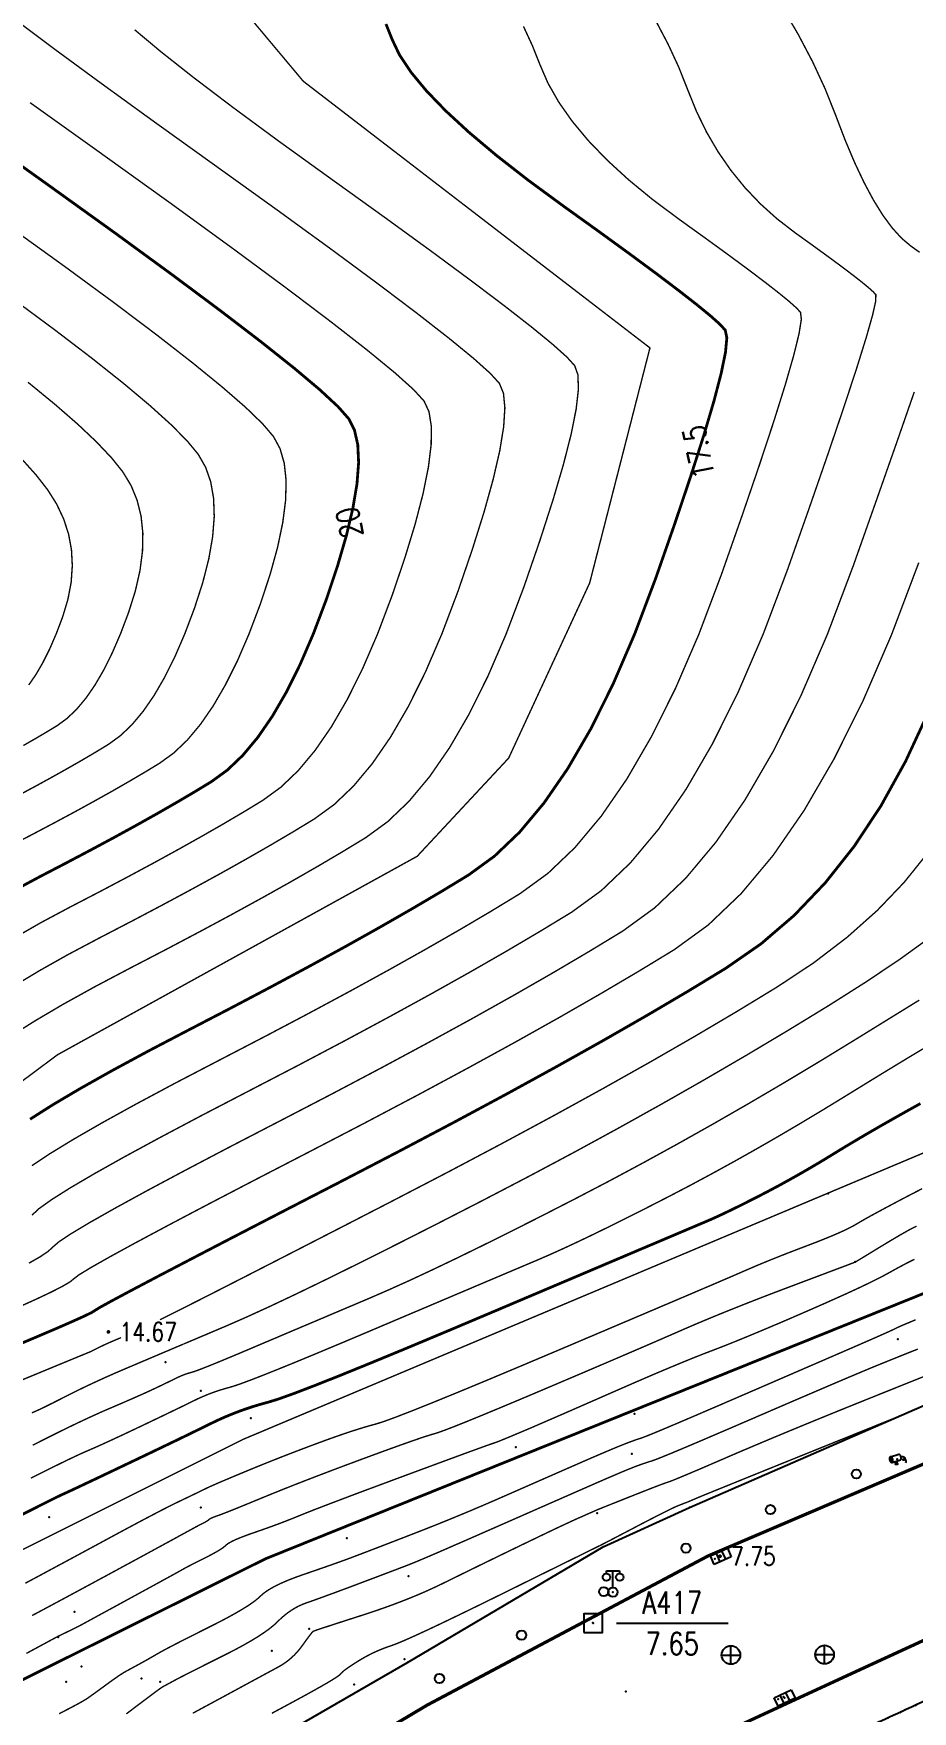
# Model space of a CAD drawing. Extents: x 940 to 2162, y 608 to 1562.
# Drawn here: x 1062.4 to 1109.7, y 1174.8 to 1265 of the extents above; entities that cross this region are included whole.
import ezdxf
from ezdxf.enums import TextEntityAlignment as Align

# ---------------------------------------------------------------- set-up
doc = ezdxf.new("R2010")
doc.units = 0
doc.header["$LTSCALE"] = 0.5
doc.header["$PDSIZE"] = 0.2
doc.linetypes.add('X4', pattern=[1.6, 0, -1.6])
doc.linetypes.add('X6', pattern=[2, 1, -1])
doc.layers.get('0').update_dxf_attribs({"linetype": 'CONTINUOUS'})
doc.layers.add('ASSIST', color=7, linetype='CONTINUOUS', plot=False)
for name, color, linetype in [('COMPONENT', 4, 'CONTINUOUS'), ('DGX', 2, 'CONTINUOUS'), ('DLDW', 11, 'CONTINUOUS'), ('DLSS', 4, 'CONTINUOUS'), ('GCD', 1, 'CONTINUOUS'), ('GXYZ', 2, 'CONTINUOUS'), ('KZD', 1, 'CONTINUOUS'), ('ZBTZ', 3, 'CONTINUOUS'), ('ZDH', 1, 'CONTINUOUS')]:
    doc.layers.add(name, color=color, linetype=linetype)
doc.styles.add('HZ', font='rs.shx', dxfattribs={"width": 0.8, "bigfont": 'hztxt.shx'})
doc.linetypes.add('1161', pattern='A,0,[149,AAA.SHX,S=0.15,R=0,X=0,Y=0],-1.6', length=1.6)

# ---------------------------------------------------------------- blocks, each defined once
blk = doc.blocks.new('gc097')
for p, q in [((-0.7, 2), (-0.7, 2.3)), ((-0.7, 2.3), (0.7, 2.3)), ((0, 0.5), (0, 2.3)), ((0.7, 2.3), (0.7, 2))]:
    blk.add_line(p, q)
for centre, radius in [((-0.7, 1.6), 0.4), ((0.73, 1.6), 0.4), ((0, 0), 0.5)]:
    blk.add_circle(centre, radius)
blk = doc.blocks.new('gcbj0612')
for p, q in [((-0.75, 0.26), (0.16, 0.53)), ((-0.57, -0.34), (0.34, -0.07))]:
    blk.add_line(p, q)
at = {"flags": 128}
for points in [[(-0.73, 0.26), (-0.77, 0.25), (-0.79, 0.23), (-0.81, 0.19), (-0.83, 0.15), (-0.84, 0.1), (-0.84, 0.05), (-0.84, -0.01), (-0.83, -0.07), (-0.81, -0.12), (-0.79, -0.18), (-0.77, -0.23), (-0.74, -0.27), (-0.7, -0.3), (-0.67, -0.33), (-0.63, -0.34), (-0.6, -0.34), (-0.57, -0.34), (-0.54, -0.32), (-0.51, -0.29), (-0.49, -0.25), (-0.48, -0.2), (-0.47, -0.15), (-0.47, -0.1), (-0.48, -0.04), (-0.49, 0.02), (-0.51, 0.07), (-0.54, 0.13), (-0.56, 0.17), (-0.6, 0.21), (-0.63, 0.24), (-0.67, 0.26), (-0.7, 0.27)], [(-0.71, 0.18), (-0.72, 0.17), (-0.75, 0.12), (-0.75, 0.04), (-0.74, -0.06), (-0.7, -0.15), (-0.66, -0.22), (-0.62, -0.25), (-0.6, -0.26), (-0.59, -0.24), (-0.57, -0.2), (-0.56, -0.12), (-0.58, -0.02), (-0.61, 0.08), (-0.66, 0.14), (-0.7, 0.17)]]:
    blk.add_lwpolyline(points, close=True, dxfattribs=at)
blk.add_lwpolyline([(0.3, -0.08), (0.33, -0.07), (0.36, -0.05), (0.38, -0.02), (0.4, 0.02), (0.41, 0.07), (0.42, 0.12), (0.41, 0.18), (0.41, 0.23), (0.39, 0.29), (0.37, 0.35), (0.35, 0.4), (0.32, 0.44), (0.28, 0.48), (0.25, 0.51), (0.21, 0.52), (0.18, 0.53), (0.15, 0.52)], dxfattribs=at)
at = {"extrusion": (0, 0, -1), "flags": 128}
blk.add_lwpolyline([(-0.4, 0.25), (-0.51, 0.28), (-0.61, 0.29), (-0.69, 0.27), (-0.77, 0.2), (-0.81, 0.09), (-0.82, -0.01), (-0.8, -0.06), (-0.76, -0.08), (-0.7, -0.09), (-0.64, -0.09), (-0.59, -0.07), (-0.57, -0.04), (-0.59, -0.01), (-0.63, 0.02), (-0.69, 0.03), (-0.75, 0.03), (-0.79, 0.02), (-0.84, -0.01), (-0.89, -0.1), (-0.91, -0.19), (-0.9, -0.29), (-0.87, -0.38)], dxfattribs=at)
blk.add_lwpolyline([(-0.09, -0.2), (-0.22, -0.54), (0.05, -0.54)], close=True)
blk = doc.blocks.new('gc041')
for p, q in [((-1, 0.5), (1, 0.5)), ((-1, -0.5), (-1, 0.5)), ((-0.33, 0.5), (-0.33, -0.5)), ((0.33, 0.5), (0.33, -0.5)), ((1, 0.5), (1, -0.5)), ((1, -0.5), (-1, -0.5))]:
    blk.add_line(p, q)
blk = doc.blocks.new('gc043')
for p, q in [((-1, 0), (1, 0)), ((0, -1), (0, 1))]:
    blk.add_line(p, q)
blk.add_circle((0, 0), 1)
blk = doc.blocks.new('GC200')
at = {"linetype": 'Continuous', "const_width": 0.2, "flags": 128}
blk.add_lwpolyline([(-0.1, 0, 1), (0.1, 0, 1)], format="xyb", close=True, dxfattribs=at)
blk = doc.blocks.new('gc170')
at = {"linetype": 'Continuous'}
blk.add_circle((0, 0), 0.5, dxfattribs=at)
blk = doc.blocks.new('gc261')
blk.add_lwpolyline([(-1, -1), (1, -1), (1, 1), (-1, 1)], close=True)
blk.add_point((0, 0))

msp = doc.modelspace()

# ---------------------------------------------------------------- linework, layer by layer
at = {"layer": 'ASSIST', "linetype": 'X4', "flags": 128}
msp.add_lwpolyline([(1145.746, 1186.997), (1138.123, 1185.11), (1133.941, 1183.893), (1124.784, 1180.959), (1115.65, 1177.561), (1111.378, 1175.788), (1102.211, 1171.559), (1095.357, 1168.053), (1026.47, 1127.704)], dxfattribs=at)
at = {"layer": 'DGX', "color": 3, "linetype": 'Continuous', "const_width": 0.15, "flags": 128}
for points, elevation in [([(1179.303, 1282.966), (1174.308, 1266.505), (1174.668, 1251.566), (1173.267, 1237.42), (1166.784, 1217.665), (1159.312, 1210.93), (1129.485, 1204.976), (1074.924, 1182.976), (1049.55, 1170.339), (1012.154, 1148.215), (998.728, 1143.09), (990.538, 1146.604), (984.707, 1151.62), (979.338, 1163.371), (975.102, 1177.82)], 10), ([(1081.397, 1265.519), (1081.722, 1264.703), (1082.124, 1263.855), (1082.74, 1262.929), (1083.571, 1261.925), (1084.615, 1260.842), (1085.875, 1259.681), (1087.349, 1258.441), (1089.037, 1257.124), (1090.939, 1255.727), (1092.834, 1254.367), (1094.498, 1253.157), (1095.931, 1252.098), (1097.134, 1251.188), (1098.107, 1250.429), (1098.849, 1249.821), (1099.36, 1249.363), (1099.641, 1249.055), (1099.727, 1248.642), (1099.655, 1247.869), (1099.424, 1246.737), (1099.035, 1245.245), (1098.487, 1243.393), (1097.78, 1241.182), (1096.915, 1238.611), (1095.891, 1235.68), (1094.769, 1232.709), (1093.609, 1230.018), (1092.41, 1227.607), (1091.173, 1225.476), (1089.897, 1223.625), (1088.583, 1222.054), (1087.231, 1220.763), (1085.841, 1219.752), (1084.373, 1218.86), (1082.788, 1217.926), (1081.087, 1216.95), (1079.27, 1215.932), (1077.336, 1214.872), (1075.285, 1213.77), (1073.118, 1212.626), (1070.835, 1211.44), (1068.618, 1210.281), (1066.652, 1209.219), (1064.937, 1208.254), (1063.472, 1207.386), (1062.258, 1206.614)], 17.5), ([(1060.034, 1259.147), (1063.429, 1256.721), (1066.846, 1254.265), (1069.856, 1252.066), (1072.461, 1250.125), (1074.66, 1248.442), (1076.453, 1247.016), (1077.84, 1245.848), (1078.822, 1244.937), (1079.398, 1244.284), (1079.705, 1243.673), (1079.881, 1242.889), (1079.926, 1241.932), (1079.84, 1240.802), (1079.622, 1239.498), (1079.273, 1238.022), (1078.793, 1236.372), (1078.182, 1234.549), (1077.493, 1232.725), (1076.78, 1231.073), (1076.045, 1229.593), (1075.285, 1228.285), (1074.502, 1227.149), (1073.696, 1226.185), (1072.866, 1225.392), (1072.012, 1224.772), (1071.111, 1224.224), (1070.138, 1223.651), (1069.094, 1223.052), (1067.979, 1222.427), (1066.791, 1221.776), (1065.533, 1221.1), (1064.203, 1220.398), (1062.801, 1219.669), (1061.413, 1218.924)], 20), ([(1061.34, 1194.372), (1062.647, 1194.923), (1063.724, 1195.383), (1064.57, 1195.753), (1065.186, 1196.031), (1065.571, 1196.218), (1065.726, 1196.315), (1065.966, 1196.467), (1066.607, 1196.822), (1067.649, 1197.379), (1069.091, 1198.14), (1070.934, 1199.103), (1073.178, 1200.27), (1075.823, 1201.639), (1078.869, 1203.21), (1082.034, 1204.855), (1085.038, 1206.44), (1087.88, 1207.968), (1090.561, 1209.438), (1093.08, 1210.849), (1095.438, 1212.202), (1097.635, 1213.496), (1099.669, 1214.733), (1101.566, 1216.048), (1103.349, 1217.579), (1105.017, 1219.326), (1106.572, 1221.288), (1108.012, 1223.466), (1109.337, 1225.861), (1110.549, 1228.471)], 15), ([(1110.137, 1207.458), (1109.366, 1207.029), (1108.635, 1206.617), (1107.943, 1206.222), (1107.29, 1205.844), (1106.676, 1205.483), (1106.101, 1205.139), (1105.566, 1204.813), (1105.053, 1204.498), (1104.544, 1204.193), (1104.04, 1203.897), (1103.54, 1203.61), (1103.045, 1203.332), (1102.555, 1203.062), (1102.068, 1202.802), (1101.587, 1202.55), (1101.121, 1202.312), (1100.684, 1202.091), (1100.275, 1201.887), (1099.893, 1201.701), (1099.54, 1201.532), (1099.215, 1201.38), (1098.918, 1201.246), (1098.648, 1201.129), (1098.245, 1200.959), (1097.547, 1200.663), (1096.553, 1200.241), (1095.264, 1199.695), (1093.679, 1199.023), (1091.799, 1198.225), (1089.623, 1197.303), (1087.152, 1196.255), (1084.671, 1195.207), (1082.468, 1194.285), (1080.542, 1193.489), (1078.893, 1192.819), (1077.521, 1192.275), (1076.427, 1191.856), (1075.609, 1191.564), (1075.068, 1191.397), (1074.669, 1191.288), (1074.273, 1191.17), (1073.882, 1191.041), (1073.495, 1190.903), (1073.113, 1190.755), (1072.735, 1190.598), (1072.361, 1190.431), (1071.992, 1190.254), (1071.599, 1190.06), (1071.155, 1189.843), (1070.659, 1189.602), (1070.112, 1189.337), (1069.513, 1189.049), (1068.863, 1188.737), (1068.162, 1188.402), (1067.409, 1188.043), (1066.674, 1187.693), (1066.026, 1187.385), (1065.464, 1187.119), (1064.989, 1186.895), (1064.601, 1186.712), (1064.299, 1186.571), (1064.085, 1186.473), (1063.957, 1186.416), (1063.804, 1186.344), (1063.515, 1186.202), (1063.089, 1185.989), (1062.527, 1185.705), (1061.829, 1185.351)], 12.5)]:
    msp.add_lwpolyline(points, dxfattribs=dict(at, elevation=elevation))
at = {"layer": 'DGX', "linetype": 'Continuous', "const_width": 0.075, "flags": 128}
for points, elevation in [([(1006.173, 1262.6), (1017.747, 1272.329), (1031.623, 1278.323), (1058.063, 1275.135), (1068.371, 1272.68), (1076.951, 1262.439), (1095.592, 1248.1), (1092.349, 1235.453), (1087.995, 1226.038), (1083.075, 1220.756), (1063.737, 1210.084), (1055.226, 1203.74), (1036.535, 1197.056), (1014.874, 1182.849), (1008.465, 1181.412), (1001.99, 1178.111)], 18), ([(1102.695, 1266.444), (1103.572, 1264.947), (1104.344, 1263.478), (1105.012, 1262.035), (1105.576, 1260.618), (1106.086, 1259.281), (1106.595, 1258.074), (1107.103, 1256.998), (1107.609, 1256.052), (1108.114, 1255.237), (1108.618, 1254.553), (1109.12, 1254), (1109.621, 1253.577), (1110.093, 1253.239)], 16), ([(1067.882, 1265.21), (1069.286, 1264.035), (1071.048, 1262.643), (1073.169, 1261.033), (1075.648, 1259.206), (1078.485, 1257.161), (1081.328, 1255.119), (1083.825, 1253.304), (1085.976, 1251.713), (1087.782, 1250.349), (1089.241, 1249.21), (1090.355, 1248.296), (1091.122, 1247.609), (1091.544, 1247.146), (1091.718, 1246.654), (1091.745, 1245.877), (1091.625, 1244.815), (1091.357, 1243.468), (1090.941, 1241.835), (1090.377, 1239.918), (1089.666, 1237.715), (1088.808, 1235.227), (1087.859, 1232.715), (1086.877, 1230.44), (1085.864, 1228.401), (1084.818, 1226.6), (1083.739, 1225.035), (1082.628, 1223.706), (1081.485, 1222.615), (1080.309, 1221.76), (1079.068, 1221.006), (1077.728, 1220.216), (1076.29, 1219.391), (1074.753, 1218.53), (1073.118, 1217.634), (1071.384, 1216.702), (1069.552, 1215.735), (1067.621, 1214.732), (1065.736, 1213.738), (1064.042, 1212.799), (1062.538, 1211.914), (1061.224, 1211.084)], 18.5), ([(1061.622, 1265.632), (1063.635, 1264.124), (1066.079, 1262.33), (1068.953, 1260.247), (1072.257, 1257.877), (1075.575, 1255.495), (1078.489, 1253.377), (1080.999, 1251.521), (1083.105, 1249.929), (1084.808, 1248.6), (1086.108, 1247.534), (1087.003, 1246.732), (1087.495, 1246.192), (1087.714, 1245.661), (1087.791, 1244.881), (1087.725, 1243.854), (1087.518, 1242.579), (1087.168, 1241.056), (1086.676, 1239.286), (1086.042, 1237.267), (1085.266, 1235.001), (1084.403, 1232.719), (1083.512, 1230.651), (1082.591, 1228.799), (1081.64, 1227.162), (1080.66, 1225.739), (1079.651, 1224.533), (1078.612, 1223.541), (1077.543, 1222.764), (1076.416, 1222.079), (1075.198, 1221.361), (1073.891, 1220.611), (1072.495, 1219.829), (1071.009, 1219.015), (1069.434, 1218.168), (1067.769, 1217.289), (1066.014, 1216.378), (1064.295, 1215.467), (1062.737, 1214.589), (1061.338, 1213.745)], 19), ([(1088.79, 1265.393), (1089.269, 1264.358), (1089.673, 1263.341), (1090.111, 1262.33), (1090.692, 1261.311), (1091.415, 1260.282), (1092.28, 1259.245), (1093.288, 1258.2), (1094.438, 1257.145), (1095.731, 1256.082), (1097.167, 1255.011), (1098.587, 1253.991), (1099.834, 1253.084), (1100.909, 1252.29), (1101.81, 1251.608), (1102.539, 1251.039), (1103.096, 1250.583), (1103.479, 1250.239), (1103.689, 1250.009), (1103.732, 1249.635), (1103.61, 1248.865), (1103.324, 1247.698), (1102.874, 1246.134), (1102.26, 1244.172), (1101.482, 1241.814), (1100.54, 1239.058), (1099.433, 1235.906), (1098.225, 1232.705), (1096.974, 1229.807), (1095.683, 1227.21), (1094.35, 1224.914), (1092.976, 1222.92), (1091.561, 1221.228), (1090.104, 1219.837), (1088.606, 1218.748), (1087.025, 1217.787), (1085.318, 1216.781), (1083.486, 1215.73), (1081.528, 1214.633), (1079.445, 1213.491), (1077.236, 1212.304), (1074.901, 1211.072), (1072.442, 1209.794), (1070.059, 1208.553), (1067.957, 1207.429), (1066.136, 1206.424), (1064.596, 1205.537), (1063.336, 1204.767), (1062.356, 1204.116)], 17), ([(1095.904, 1265.697), (1096.567, 1264.435), (1097.141, 1263.196), (1097.624, 1261.98), (1098.099, 1260.806), (1098.643, 1259.692), (1099.259, 1258.64), (1099.945, 1257.649), (1100.701, 1256.718), (1101.528, 1255.849), (1102.426, 1255.041), (1103.394, 1254.294), (1104.34, 1253.615), (1105.17, 1253.011), (1105.886, 1252.482), (1106.487, 1252.028), (1106.972, 1251.649), (1107.342, 1251.345), (1107.598, 1251.116), (1107.738, 1250.963), (1107.736, 1250.629), (1107.564, 1249.861), (1107.223, 1248.659), (1106.713, 1247.022), (1106.033, 1244.951), (1105.183, 1242.446), (1104.164, 1239.506), (1102.975, 1236.132), (1101.68, 1232.702), (1100.34, 1229.596), (1098.956, 1226.812), (1097.528, 1224.352), (1096.055, 1222.215), (1094.539, 1220.402), (1092.977, 1218.911), (1091.372, 1217.744), (1089.677, 1216.715), (1087.848, 1215.636), (1085.885, 1214.51), (1083.786, 1213.334), (1081.554, 1212.111), (1079.186, 1210.838), (1076.685, 1209.517), (1074.048, 1208.148), (1071.5, 1206.824), (1069.263, 1205.639), (1067.336, 1204.594), (1065.72, 1203.687), (1064.414, 1202.92), (1063.419, 1202.292), (1062.735, 1201.803), (1062.361, 1201.454)], 16.5), ([(1062.259, 1261.288), (1066.03, 1258.594), (1069.822, 1255.872), (1073.152, 1253.45), (1076.022, 1251.329), (1078.429, 1249.509), (1080.376, 1247.99), (1081.861, 1246.772), (1082.884, 1245.855), (1083.446, 1245.238), (1083.71, 1244.667), (1083.836, 1243.885), (1083.826, 1242.893), (1083.679, 1241.69), (1083.395, 1240.277), (1082.975, 1238.654), (1082.417, 1236.819), (1081.724, 1234.775), (1080.948, 1232.722), (1080.146, 1230.862), (1079.318, 1229.196), (1078.463, 1227.723), (1077.581, 1226.444), (1076.673, 1225.359), (1075.739, 1224.467), (1074.778, 1223.768), (1073.763, 1223.151), (1072.668, 1222.506), (1071.493, 1221.832), (1070.237, 1221.128), (1068.9, 1220.395), (1067.483, 1219.634), (1065.986, 1218.843), (1064.408, 1218.024), (1062.854, 1217.195), (1061.432, 1216.379)], 19.5), ([(1109.806, 1245.73), (1108.885, 1243.078), (1107.788, 1239.954), (1106.517, 1236.358), (1105.135, 1232.699), (1103.706, 1229.385), (1102.229, 1226.415), (1100.705, 1223.79), (1099.134, 1221.511), (1097.516, 1219.576), (1095.851, 1217.986), (1094.138, 1216.74), (1092.33, 1215.642), (1090.378, 1214.491), (1088.283, 1213.289), (1086.045, 1212.035), (1083.662, 1210.73), (1081.137, 1209.372), (1078.468, 1207.963), (1075.655, 1206.502), (1072.941, 1205.096), (1070.568, 1203.849), (1068.535, 1202.764), (1066.843, 1201.838), (1065.492, 1201.073), (1064.482, 1200.469), (1063.812, 1200.025), (1063.483, 1199.741), (1063.234, 1199.509), (1062.807, 1199.22), (1062.199, 1198.874)], 16), ([(1061.838, 1242.095), (1062.592, 1241.254), (1063.203, 1240.468), (1063.688, 1239.699), (1064.062, 1238.905), (1064.328, 1238.088), (1064.484, 1237.247), (1064.53, 1236.382), (1064.468, 1235.493), (1064.295, 1234.581), (1064.014, 1233.644), (1063.672, 1232.738), (1063.318, 1231.918), (1062.952, 1231.182), (1062.575, 1230.533), (1062.186, 1229.968)], 22), ([(1114.363, 1206.512), (1073.715, 1189.397), (1053.031, 1179.055), (1044.621, 1176.307), (1009.726, 1154.478), (1001.882, 1151.282), (995.815, 1149.911), (993.786, 1151.09), (987.993, 1157.559), (982.916, 1169.098), (972.516, 1221.217), (972.52, 1234.047), (968.363, 1237.881), (968.605, 1239.401)], 12), ([(1061.547, 1196.467), (1062.568, 1196.927), (1063.385, 1197.313), (1063.996, 1197.625), (1064.403, 1197.863), (1064.604, 1198.028), (1064.889, 1198.246), (1065.544, 1198.645), (1066.57, 1199.226), (1067.967, 1199.989), (1069.735, 1200.934), (1071.873, 1202.06), (1074.382, 1203.367), (1077.262, 1204.856), (1080.251, 1206.409), (1083.087, 1207.906), (1085.771, 1209.349), (1088.303, 1210.736), (1090.682, 1212.069), (1092.908, 1213.346), (1094.982, 1214.569), (1096.904, 1215.737), (1098.724, 1217.059), (1100.493, 1218.747), (1102.212, 1220.801), (1103.88, 1223.22), (1105.498, 1226.005), (1107.065, 1229.155), (1108.582, 1232.67), (1110.048, 1236.551)], 15.5), ([(1069.245, 1195.827), (1069.281, 1195.845), (1070.43, 1196.422), (1071.942, 1197.188), (1073.817, 1198.145), (1076.053, 1199.291), (1078.652, 1200.626), (1081.613, 1202.151), (1084.688, 1203.749), (1087.628, 1205.304), (1090.434, 1206.816), (1093.104, 1208.285), (1095.639, 1209.711), (1098.039, 1211.093), (1100.305, 1212.433), (1102.435, 1213.729), (1104.409, 1215.036), (1106.205, 1216.41), (1107.823, 1217.85), (1109.263, 1219.356), (1110.526, 1220.928)], 14.5), ([(1110.629, 1216.374), (1109.061, 1215.241), (1107.252, 1214.025), (1105.201, 1212.725), (1103.01, 1211.387), (1100.781, 1210.057), (1098.514, 1208.736), (1096.209, 1207.423), (1093.865, 1206.117), (1091.484, 1204.82), (1089.064, 1203.532), (1086.607, 1202.251), (1084.224, 1201.028), (1082.03, 1199.914), (1080.025, 1198.908), (1078.208, 1198.011), (1076.579, 1197.221), (1075.139, 1196.54), (1073.887, 1195.968), (1072.824, 1195.503), (1071.889, 1195.107), (1071.024, 1194.74), (1070.535, 1194.534)], 14), ([(1110.076, 1213.022), (1108.468, 1212.03), (1106.634, 1210.897), (1104.695, 1209.711), (1102.773, 1208.558), (1100.868, 1207.439), (1098.98, 1206.354), (1097.11, 1205.303), (1095.256, 1204.285), (1093.42, 1203.301), (1091.6, 1202.351), (1089.842, 1201.45), (1088.19, 1200.615), (1086.644, 1199.846), (1085.203, 1199.142), (1083.868, 1198.504), (1082.64, 1197.931), (1081.516, 1197.425), (1080.499, 1196.984), (1079.554, 1196.583), (1078.646, 1196.199), (1077.777, 1195.83), (1076.945, 1195.478), (1076.151, 1195.142), (1075.395, 1194.821), (1074.676, 1194.517), (1073.996, 1194.228), (1073.369, 1193.963), (1072.813, 1193.731), (1072.326, 1193.529), (1071.909, 1193.36), (1071.563, 1193.223), (1071.286, 1193.117), (1071.08, 1193.043), (1070.943, 1193.001), (1070.842, 1192.973), (1070.742, 1192.943), (1070.644, 1192.911), (1070.546, 1192.876), (1070.449, 1192.839), (1070.354, 1192.799), (1070.259, 1192.757), (1070.166, 1192.712), (1070.067, 1192.663), (1069.955, 1192.608), (1069.829, 1192.547), (1069.691, 1192.481), (1069.54, 1192.408), (1069.376, 1192.329), (1069.199, 1192.244), (1069.008, 1192.154), (1068.798, 1192.055), (1068.562, 1191.946), (1068.298, 1191.827), (1068.008, 1191.698), (1067.69, 1191.558), (1067.346, 1191.409), (1066.976, 1191.249), (1066.578, 1191.079), (1066.153, 1190.895), (1065.701, 1190.692), (1065.22, 1190.47), (1064.712, 1190.23), (1064.176, 1189.971), (1063.612, 1189.693), (1063.02, 1189.396), (1062.4, 1189.081)], 13.5), ([(1110.279, 1210.403), (1109.374, 1209.859), (1108.376, 1209.253), (1107.285, 1208.585), (1106.1, 1207.855), (1104.874, 1207.105), (1103.659, 1206.376), (1102.454, 1205.668), (1101.26, 1204.982), (1100.077, 1204.317), (1098.905, 1203.674), (1097.744, 1203.051), (1096.593, 1202.45), (1095.482, 1201.881), (1094.437, 1201.353), (1093.459, 1200.866), (1092.548, 1200.421), (1091.704, 1200.018), (1090.927, 1199.656), (1090.217, 1199.335), (1089.574, 1199.056), (1088.9, 1198.771), (1088.097, 1198.431), (1087.165, 1198.036), (1086.104, 1197.586), (1084.915, 1197.082), (1083.597, 1196.523), (1082.15, 1195.91), (1080.574, 1195.241), (1079.02, 1194.585), (1077.64, 1194.008), (1076.434, 1193.509), (1075.401, 1193.09), (1074.542, 1192.749), (1073.857, 1192.487), (1073.344, 1192.303), (1073.006, 1192.199), (1072.756, 1192.131), (1072.508, 1192.056), (1072.263, 1191.976), (1072.021, 1191.89), (1071.781, 1191.797), (1071.544, 1191.698), (1071.31, 1191.594), (1071.079, 1191.483), (1070.833, 1191.361), (1070.555, 1191.225), (1070.244, 1191.074), (1069.901, 1190.909), (1069.527, 1190.728), (1069.119, 1190.533), (1068.68, 1190.323), (1068.209, 1190.098), (1067.736, 1189.874), (1067.294, 1189.665), (1066.881, 1189.473), (1066.498, 1189.296), (1066.146, 1189.135), (1065.823, 1188.99), (1065.53, 1188.861), (1065.267, 1188.747), (1064.979, 1188.62), (1064.608, 1188.447), (1064.155, 1188.23), (1063.62, 1187.968), (1063.002, 1187.661), (1062.303, 1187.309)], 13), ([(1061.999, 1181.657), (1062.653, 1182.007), (1063.308, 1182.36), (1063.966, 1182.713), (1064.627, 1183.069), (1065.289, 1183.426), (1065.954, 1183.785), (1066.621, 1184.146), (1067.262, 1184.492), (1067.851, 1184.807), (1068.387, 1185.092), (1068.87, 1185.346), (1069.3, 1185.57), (1069.677, 1185.763), (1070.001, 1185.925), (1070.272, 1186.057), (1070.508, 1186.17), (1070.728, 1186.275), (1070.931, 1186.372), (1071.117, 1186.462), (1071.286, 1186.543), (1071.438, 1186.617), (1071.574, 1186.684), (1071.693, 1186.742), (1071.824, 1186.805), (1072, 1186.885), (1072.218, 1186.982), (1072.48, 1187.095), (1072.785, 1187.225), (1073.133, 1187.372), (1073.525, 1187.536), (1073.96, 1187.717), (1074.418, 1187.905), (1074.881, 1188.093), (1075.348, 1188.279), (1075.819, 1188.465), (1076.295, 1188.65), (1076.775, 1188.834), (1077.259, 1189.017), (1077.747, 1189.199), (1078.224, 1189.374), (1078.677, 1189.536), (1079.103, 1189.684), (1079.505, 1189.818), (1079.88, 1189.939), (1080.231, 1190.047), (1080.556, 1190.141), (1080.856, 1190.222), (1081.26, 1190.349), (1081.899, 1190.582), (1082.773, 1190.92), (1083.881, 1191.363), (1085.225, 1191.912), (1086.803, 1192.566), (1088.615, 1193.326), (1090.663, 1194.191), (1092.714, 1195.062), (1094.537, 1195.836), (1096.132, 1196.514), (1097.5, 1197.096), (1098.639, 1197.582), (1099.55, 1197.972), (1100.234, 1198.266), (1100.69, 1198.465), (1101.041, 1198.617), (1101.411, 1198.774), (1101.799, 1198.935), (1102.207, 1199.101), (1102.634, 1199.271), (1103.079, 1199.445), (1103.543, 1199.624), (1104.027, 1199.807), (1104.5, 1199.988), (1104.933, 1200.159), (1105.327, 1200.32), (1105.681, 1200.471), (1105.996, 1200.613), (1106.272, 1200.745), (1106.508, 1200.868), (1106.704, 1200.98), (1106.905, 1201.1), (1107.155, 1201.243), (1107.453, 1201.41), (1107.8, 1201.599), (1108.195, 1201.812), (1108.639, 1202.049), (1109.131, 1202.309), (1109.672, 1202.592), (1110.233, 1202.881)], 11.5), ([(1109.931, 1200.865), (1109.734, 1200.77), (1109.579, 1200.688), (1109.403, 1200.591), (1109.208, 1200.48), (1108.992, 1200.356), (1108.756, 1200.217), (1108.5, 1200.065), (1108.223, 1199.898), (1107.926, 1199.718), (1107.638, 1199.542), (1107.388, 1199.389), (1107.174, 1199.259), (1106.998, 1199.152), (1106.859, 1199.067), (1106.758, 1199.006), (1106.694, 1198.967), (1106.667, 1198.951), (1106.659, 1198.946), (1106.651, 1198.942), (1106.643, 1198.938), (1106.636, 1198.934), (1106.629, 1198.93), (1106.622, 1198.927), (1106.615, 1198.924), (1106.608, 1198.921), (1106.547, 1198.898), (1106.379, 1198.834), (1106.102, 1198.729), (1105.717, 1198.584), (1105.224, 1198.399), (1104.623, 1198.172), (1103.915, 1197.906), (1103.098, 1197.598), (1102.243, 1197.274), (1101.421, 1196.958), (1100.633, 1196.649), (1099.876, 1196.347), (1099.153, 1196.053), (1098.463, 1195.767), (1097.805, 1195.488), (1097.18, 1195.217), (1096.531, 1194.933), (1095.8, 1194.615), (1094.988, 1194.264), (1094.094, 1193.88), (1093.119, 1193.462), (1092.063, 1193.011), (1090.925, 1192.527), (1089.706, 1192.009), (1088.515, 1191.506), (1087.46, 1191.064), (1086.541, 1190.683), (1085.759, 1190.363), (1085.114, 1190.105), (1084.606, 1189.909), (1084.234, 1189.773), (1083.999, 1189.7), (1083.792, 1189.64), (1083.504, 1189.549), (1083.137, 1189.426), (1082.689, 1189.27), (1082.161, 1189.083), (1081.552, 1188.863), (1080.863, 1188.612), (1080.094, 1188.328), (1079.304, 1188.034), (1078.551, 1187.751), (1077.836, 1187.479), (1077.159, 1187.218), (1076.519, 1186.969), (1075.917, 1186.73), (1075.352, 1186.503), (1074.825, 1186.287), (1074.342, 1186.088), (1073.91, 1185.91), (1073.528, 1185.754), (1073.196, 1185.62), (1072.915, 1185.508), (1072.684, 1185.418), (1072.503, 1185.349), (1072.373, 1185.303), (1072.273, 1185.268), (1072.184, 1185.235), (1072.106, 1185.204), (1072.039, 1185.176), (1071.982, 1185.149), (1071.936, 1185.125), (1071.901, 1185.102), (1071.877, 1185.082), (1071.855, 1185.062), (1071.825, 1185.039), (1071.789, 1185.014), (1071.746, 1184.987), (1071.696, 1184.958), (1071.639, 1184.927), (1071.575, 1184.893), (1071.504, 1184.857), (1071.433, 1184.822), (1071.369, 1184.79), (1071.312, 1184.761), (1071.263, 1184.735), (1071.22, 1184.713), (1071.184, 1184.694), (1071.155, 1184.678), (1071.133, 1184.666), (1071.094, 1184.644), (1071.013, 1184.599), (1070.89, 1184.531), (1070.725, 1184.441), (1070.518, 1184.328), (1070.269, 1184.192), (1069.979, 1184.033), (1069.646, 1183.852), (1069.285, 1183.655), (1068.908, 1183.45), (1068.516, 1183.236), (1068.107, 1183.014), (1067.683, 1182.784), (1067.243, 1182.546), (1066.788, 1182.299), (1066.317, 1182.044), (1065.849, 1181.791), (1065.404, 1181.551), (1064.981, 1181.323), (1064.58, 1181.107), (1064.202, 1180.903), (1063.846, 1180.712), (1063.512, 1180.533), (1063.201, 1180.366), (1062.909, 1180.209), (1062.631, 1180.061), (1062.368, 1179.922)], 11), ([(1109.816, 1199.08), (1109.633, 1198.991), (1109.432, 1198.89), (1109.212, 1198.775), (1108.974, 1198.648), (1108.717, 1198.507), (1108.442, 1198.354), (1108.124, 1198.181), (1107.737, 1197.983), (1107.281, 1197.759), (1106.756, 1197.51), (1106.163, 1197.236), (1105.5, 1196.937), (1104.769, 1196.612), (1103.969, 1196.262), (1103.16, 1195.911), (1102.401, 1195.586), (1101.692, 1195.286), (1101.033, 1195.011), (1100.425, 1194.76), (1099.867, 1194.535), (1099.359, 1194.335), (1098.901, 1194.159), (1098.441, 1193.983), (1097.926, 1193.778), (1097.355, 1193.546), (1096.729, 1193.286), (1096.047, 1192.999), (1095.31, 1192.683), (1094.518, 1192.34), (1093.67, 1191.969), (1092.827, 1191.599), (1092.049, 1191.258), (1091.337, 1190.946), (1090.689, 1190.664), (1090.106, 1190.411), (1089.589, 1190.187), (1089.136, 1189.992), (1088.749, 1189.827), (1088.414, 1189.686), (1088.116, 1189.561), (1087.858, 1189.454), (1087.638, 1189.364), (1087.456, 1189.291), (1087.313, 1189.236), (1087.208, 1189.198), (1087.142, 1189.177), (1087.027, 1189.139), (1086.778, 1189.051), (1086.393, 1188.912), (1085.873, 1188.723), (1085.218, 1188.482), (1084.428, 1188.191), (1083.503, 1187.849), (1082.442, 1187.457), (1081.367, 1187.057), (1080.397, 1186.696), (1079.533, 1186.372), (1078.775, 1186.085), (1078.122, 1185.837), (1077.575, 1185.625), (1077.133, 1185.452), (1076.796, 1185.315), (1076.51, 1185.198), (1076.218, 1185.082), (1075.921, 1184.966), (1075.618, 1184.851), (1075.309, 1184.737), (1074.994, 1184.623), (1074.674, 1184.51), (1074.349, 1184.397), (1074.037, 1184.288), (1073.759, 1184.186), (1073.515, 1184.09), (1073.304, 1184.001), (1073.127, 1183.918), (1072.984, 1183.841), (1072.874, 1183.771), (1072.798, 1183.708), (1072.728, 1183.644), (1072.636, 1183.573), (1072.523, 1183.496), (1072.388, 1183.411), (1072.231, 1183.32), (1072.053, 1183.222), (1071.853, 1183.116), (1071.631, 1183.004), (1071.41, 1182.893), (1071.21, 1182.793), (1071.032, 1182.703), (1070.876, 1182.623), (1070.742, 1182.553), (1070.63, 1182.494), (1070.54, 1182.445), (1070.472, 1182.407), (1070.379, 1182.354), (1070.215, 1182.262), (1069.98, 1182.132), (1069.673, 1181.964), (1069.295, 1181.757), (1068.846, 1181.511), (1068.326, 1181.227), (1067.734, 1180.904), (1067.143, 1180.581), (1066.622, 1180.297), (1066.172, 1180.052), (1065.793, 1179.845), (1065.486, 1179.678), (1065.249, 1179.549), (1065.083, 1179.459), (1064.988, 1179.407), (1064.925, 1179.374), (1064.855, 1179.338), (1064.778, 1179.298), (1064.694, 1179.256), (1064.603, 1179.21), (1064.504, 1179.162), (1064.399, 1179.111), (1064.286, 1179.056), (1064.176, 1179.003), (1064.079, 1178.956), (1063.993, 1178.915), (1063.92, 1178.88), (1063.86, 1178.851), (1063.812, 1178.827), (1063.776, 1178.81), (1063.753, 1178.798), (1063.704, 1178.772), (1063.591, 1178.711), (1063.413, 1178.615), (1063.172, 1178.485), (1062.866, 1178.32), (1062.496, 1178.12), (1062.063, 1177.886)], 10.5), ([(1109.878, 1195.829), (1109.544, 1195.689), (1109.272, 1195.575), (1109.065, 1195.486), (1108.922, 1195.422), (1108.843, 1195.382), (1108.769, 1195.344), (1108.642, 1195.284), (1108.463, 1195.202), (1108.231, 1195.098), (1107.947, 1194.972), (1107.61, 1194.823), (1107.22, 1194.653), (1106.778, 1194.46), (1106.265, 1194.237), (1105.663, 1193.976), (1104.972, 1193.676), (1104.193, 1193.339), (1103.325, 1192.963), (1102.368, 1192.548), (1101.323, 1192.096), (1100.188, 1191.605), (1099.077, 1191.125), (1098.1, 1190.705), (1097.258, 1190.345), (1096.55, 1190.045), (1095.978, 1189.805), (1095.54, 1189.625), (1095.236, 1189.506), (1095.067, 1189.446), (1094.96, 1189.413), (1094.843, 1189.374), (1094.714, 1189.329), (1094.574, 1189.278), (1094.423, 1189.222), (1094.261, 1189.159), (1094.088, 1189.09), (1093.904, 1189.016), (1093.704, 1188.933), (1093.482, 1188.84), (1093.239, 1188.738), (1092.975, 1188.625), (1092.689, 1188.502), (1092.382, 1188.37), (1092.053, 1188.227), (1091.704, 1188.074), (1091.327, 1187.909), (1090.917, 1187.73), (1090.475, 1187.536), (1090, 1187.327), (1089.492, 1187.104), (1088.952, 1186.867), (1088.379, 1186.615), (1087.773, 1186.349), (1087.152, 1186.077), (1086.533, 1185.811), (1085.916, 1185.549), (1085.301, 1185.293), (1084.688, 1185.041), (1084.077, 1184.794), (1083.468, 1184.553), (1082.861, 1184.316), (1082.28, 1184.091), (1081.747, 1183.885), (1081.264, 1183.698), (1080.829, 1183.531), (1080.443, 1183.383), (1080.106, 1183.254), (1079.819, 1183.145), (1079.58, 1183.054), (1079.352, 1182.969), (1079.095, 1182.875), (1078.81, 1182.773), (1078.497, 1182.661), (1078.155, 1182.541), (1077.786, 1182.413), (1077.388, 1182.275), (1076.961, 1182.129), (1076.54, 1181.979), (1076.156, 1181.83), (1075.809, 1181.683), (1075.5, 1181.536), (1075.229, 1181.39), (1074.995, 1181.245), (1074.799, 1181.102), (1074.64, 1180.959), (1074.475, 1180.809), (1074.258, 1180.642), (1073.991, 1180.459), (1073.672, 1180.26), (1073.302, 1180.044), (1072.881, 1179.811), (1072.409, 1179.563), (1071.886, 1179.298), (1071.363, 1179.036), (1070.892, 1178.799), (1070.472, 1178.587), (1070.104, 1178.398), (1069.788, 1178.234), (1069.524, 1178.095), (1069.311, 1177.979), (1069.15, 1177.888), (1069.016, 1177.81), (1068.885, 1177.734), (1068.756, 1177.66), (1068.631, 1177.588), (1068.508, 1177.519), (1068.387, 1177.451), (1068.27, 1177.386), (1068.155, 1177.323), (1068.044, 1177.263), (1067.938, 1177.205), (1067.837, 1177.15), (1067.741, 1177.098), (1067.65, 1177.049), (1067.564, 1177.002), (1067.483, 1176.958), (1067.407, 1176.917), (1067.326, 1176.871), (1067.23, 1176.813), (1067.12, 1176.741), (1066.994, 1176.657), (1066.854, 1176.561), (1066.699, 1176.451), (1066.529, 1176.329), (1066.345, 1176.194), (1066.161, 1176.059), (1065.993, 1175.936), (1065.841, 1175.826), (1065.705, 1175.727), (1065.585, 1175.641), (1065.481, 1175.567), (1065.394, 1175.506), (1065.322, 1175.456), (1065.247, 1175.408), (1065.148, 1175.349), (1065.027, 1175.279), (1064.882, 1175.198), (1064.714, 1175.107), (1064.523, 1175.005), (1064.309, 1174.892), (1064.071, 1174.769), (1063.824, 1174.641)], 9.5), ([(1061.236, 1192.35), (1062.502, 1192.873), (1063.541, 1193.302), (1064.354, 1193.638), (1064.941, 1193.88), (1065.302, 1194.028), (1065.436, 1194.083), (1065.462, 1194.093), (1065.496, 1194.108), (1065.539, 1194.128), (1065.591, 1194.152), (1065.651, 1194.182), (1065.721, 1194.217), (1065.799, 1194.256), (1065.885, 1194.3), (1065.977, 1194.347), (1066.071, 1194.393), (1066.167, 1194.439), (1066.264, 1194.485), (1066.364, 1194.531), (1066.465, 1194.576), (1066.567, 1194.622), (1066.672, 1194.667), (1066.786, 1194.715), (1066.918, 1194.771), (1067.066, 1194.834), (1067.15, 1194.869)], 14.5), ([(1070.52, 1194.527), (1070.226, 1194.403), (1069.498, 1194.094), (1068.838, 1193.814), (1068.247, 1193.563), (1067.724, 1193.341), (1067.27, 1193.148), (1066.854, 1192.969), (1066.445, 1192.789), (1066.044, 1192.608), (1065.649, 1192.426), (1065.262, 1192.244), (1064.882, 1192.06), (1064.509, 1191.876), (1064.143, 1191.691), (1063.798, 1191.515), (1063.488, 1191.358), (1063.212, 1191.221), (1062.972, 1191.103), (1062.766, 1191.005), (1062.594, 1190.926), (1062.458, 1190.866), (1062.357, 1190.826)], 14), ([(1110, 1194.255), (1109.727, 1194.146), (1109.434, 1194.029), (1109.122, 1193.904), (1108.79, 1193.771), (1108.44, 1193.63), (1108.07, 1193.48), (1107.632, 1193.302), (1107.081, 1193.072), (1106.414, 1192.791), (1105.633, 1192.46), (1104.737, 1192.077), (1103.727, 1191.643), (1102.601, 1191.159), (1101.361, 1190.623), (1100.137, 1190.095), (1099.06, 1189.632), (1098.13, 1189.235), (1097.347, 1188.903), (1096.71, 1188.637), (1096.22, 1188.437), (1095.877, 1188.302), (1095.681, 1188.233), (1095.557, 1188.196), (1095.43, 1188.155), (1095.3, 1188.113), (1095.168, 1188.067), (1095.033, 1188.019), (1094.896, 1187.969), (1094.756, 1187.915), (1094.613, 1187.859), (1094.458, 1187.797), (1094.279, 1187.724), (1094.079, 1187.64), (1093.855, 1187.545), (1093.609, 1187.44), (1093.341, 1187.325), (1093.049, 1187.198), (1092.736, 1187.062), (1092.368, 1186.9), (1091.914, 1186.702), (1091.375, 1186.465), (1090.751, 1186.191), (1090.041, 1185.879), (1089.246, 1185.529), (1088.366, 1185.142), (1087.4, 1184.717), (1086.443, 1184.297), (1085.592, 1183.924), (1084.845, 1183.598), (1084.203, 1183.319), (1083.666, 1183.088), (1083.233, 1182.904), (1082.905, 1182.767), (1082.682, 1182.677), (1082.491, 1182.603), (1082.257, 1182.514), (1081.982, 1182.409), (1081.666, 1182.289), (1081.307, 1182.153), (1080.907, 1182.001), (1080.465, 1181.835), (1079.981, 1181.652), (1079.495, 1181.469), (1079.045, 1181.301), (1078.633, 1181.148), (1078.257, 1181.01), (1077.918, 1180.886), (1077.616, 1180.777), (1077.351, 1180.683), (1077.122, 1180.604), (1076.914, 1180.525), (1076.71, 1180.433), (1076.509, 1180.326), (1076.312, 1180.206), (1076.119, 1180.071), (1075.929, 1179.923), (1075.743, 1179.761), (1075.562, 1179.585), (1075.359, 1179.397), (1075.112, 1179.198), (1074.82, 1178.988), (1074.484, 1178.768), (1074.103, 1178.538), (1073.678, 1178.297), (1073.208, 1178.045), (1072.693, 1177.783), (1072.182, 1177.528), (1071.721, 1177.297), (1071.311, 1177.091), (1070.951, 1176.91), (1070.642, 1176.753), (1070.384, 1176.62), (1070.177, 1176.512), (1070.02, 1176.428), (1069.895, 1176.361), (1069.783, 1176.3), (1069.684, 1176.247), (1069.598, 1176.2), (1069.525, 1176.161), (1069.465, 1176.129), (1069.418, 1176.103), (1069.384, 1176.085), (1069.336, 1176.054), (1069.244, 1175.99), (1069.109, 1175.891), (1068.931, 1175.76), (1068.71, 1175.595), (1068.446, 1175.397), (1068.139, 1175.165), (1067.788, 1174.9), (1067.439, 1174.635)], 9), ([(1110.288, 1192.764), (1109.454, 1192.43), (1108.569, 1192.074), (1107.631, 1191.697), (1106.642, 1191.299), (1105.646, 1190.896), (1104.688, 1190.505), (1103.767, 1190.128), (1102.884, 1189.762), (1102.038, 1189.41), (1101.23, 1189.069), (1100.46, 1188.742), (1099.727, 1188.427), (1099.054, 1188.136), (1098.461, 1187.881), (1097.949, 1187.662), (1097.518, 1187.48), (1097.167, 1187.334), (1096.898, 1187.223), (1096.709, 1187.149), (1096.601, 1187.111), (1096.511, 1187.082), (1096.375, 1187.034), (1096.195, 1186.967), (1095.969, 1186.881), (1095.698, 1186.777), (1095.382, 1186.653), (1095.021, 1186.511), (1094.615, 1186.35), (1094.21, 1186.19), (1093.855, 1186.048), (1093.549, 1185.926), (1093.292, 1185.824), (1093.084, 1185.74), (1092.925, 1185.676), (1092.815, 1185.631), (1092.754, 1185.605), (1092.707, 1185.585), (1092.64, 1185.556), (1092.553, 1185.517), (1092.445, 1185.47), (1092.317, 1185.414), (1092.169, 1185.349), (1092, 1185.274), (1091.811, 1185.191), (1091.589, 1185.092), (1091.318, 1184.968), (1091.001, 1184.82), (1090.636, 1184.649), (1090.223, 1184.453), (1089.763, 1184.233), (1089.256, 1183.989), (1088.702, 1183.722), (1088.13, 1183.445), (1087.571, 1183.174), (1087.025, 1182.908), (1086.493, 1182.649), (1085.973, 1182.394), (1085.466, 1182.146), (1084.973, 1181.903), (1084.492, 1181.667), (1084.008, 1181.434), (1083.505, 1181.206), (1082.982, 1180.982), (1082.439, 1180.762), (1081.877, 1180.546), (1081.296, 1180.335), (1080.695, 1180.127), (1080.074, 1179.923), (1079.482, 1179.733), (1078.967, 1179.567), (1078.528, 1179.425), (1078.166, 1179.307), (1077.88, 1179.213), (1077.672, 1179.142), (1077.539, 1179.096), (1077.484, 1179.073), (1077.46, 1179.052), (1077.421, 1179.009), (1077.369, 1178.944), (1077.302, 1178.858), (1077.22, 1178.751), (1077.125, 1178.621), (1077.015, 1178.47), (1076.892, 1178.298), (1076.757, 1178.119), (1076.614, 1177.951), (1076.465, 1177.793), (1076.307, 1177.645), (1076.142, 1177.506), (1075.97, 1177.378), (1075.789, 1177.26), (1075.602, 1177.152), (1075.393, 1177.039), (1075.149, 1176.908), (1074.871, 1176.757), (1074.557, 1176.587), (1074.209, 1176.399), (1073.826, 1176.192), (1073.409, 1175.965), (1072.956, 1175.72), (1072.502, 1175.474), (1072.08, 1175.246), (1071.691, 1175.036), (1071.333, 1174.843), (1071.008, 1174.668)], 8.5)]:
    msp.add_lwpolyline(points, dxfattribs=dict(at, elevation=elevation))
for points in [[(1061.144, 1254.622), (1064.111, 1252.485), (1066.737, 1250.556), (1069.023, 1248.833), (1070.969, 1247.318), (1072.574, 1246.01), (1073.84, 1244.91), (1074.765, 1244.016), (1075.349, 1243.33), (1075.701, 1242.68), (1075.927, 1241.893), (1076.027, 1240.971), (1076.001, 1239.913), (1075.849, 1238.719), (1075.572, 1237.389), (1075.169, 1235.924), (1074.64, 1234.323), (1074.037, 1232.728), (1073.415, 1231.284), (1072.771, 1229.991), (1072.108, 1228.847), (1071.423, 1227.854), (1070.718, 1227.011), (1069.992, 1226.318), (1069.246, 1225.776), (1068.459, 1225.297), (1067.608, 1224.796), (1066.696, 1224.272), (1065.72, 1223.726), (1064.683, 1223.157), (1063.582, 1222.566), (1062.419, 1221.952), (1061.194, 1221.315)], [(1061.376, 1250.706), (1063.618, 1249.045), (1065.586, 1247.541), (1067.278, 1246.195), (1068.696, 1245.005), (1069.839, 1243.972), (1070.707, 1243.095), (1071.301, 1242.376), (1071.696, 1241.686), (1071.972, 1240.897), (1072.127, 1240.01), (1072.162, 1239.024), (1072.076, 1237.94), (1071.87, 1236.757), (1071.544, 1235.476), (1071.098, 1234.096), (1070.582, 1232.732), (1070.049, 1231.495), (1069.498, 1230.388), (1068.93, 1229.409), (1068.344, 1228.559), (1067.741, 1227.837), (1067.119, 1227.244), (1066.481, 1226.78), (1065.806, 1226.37), (1065.078, 1225.941), (1064.297, 1225.493), (1063.462, 1225.025), (1062.574, 1224.538), (1061.632, 1224.032)], [(1062.148, 1246.25), (1063.587, 1245.071), (1064.818, 1243.999), (1065.838, 1243.034), (1066.65, 1242.175), (1067.252, 1241.422), (1067.692, 1240.692), (1068.017, 1239.901), (1068.227, 1239.049), (1068.323, 1238.136), (1068.303, 1237.161), (1068.169, 1236.125), (1067.92, 1235.028), (1067.556, 1233.87), (1067.127, 1232.735), (1066.683, 1231.707), (1066.225, 1230.785), (1065.752, 1229.971), (1065.265, 1229.264), (1064.763, 1228.663), (1064.246, 1228.17), (1063.715, 1227.784), (1063.154, 1227.443), (1062.548, 1227.086), (1061.898, 1226.713)], [(1108.707, 1190.525), (1106.334, 1189.568), (1104.259, 1188.731), (1102.484, 1188.014), (1101.008, 1187.417), (1099.831, 1186.94), (1098.952, 1186.583), (1098.373, 1186.347), (1098.093, 1186.23), (1097.97, 1186.177), (1097.861, 1186.13), (1097.768, 1186.09), (1097.689, 1186.057), (1097.625, 1186.03), (1097.575, 1186.01), (1097.541, 1185.996), (1097.521, 1185.989), (1097.503, 1185.984), (1097.476, 1185.974), (1097.437, 1185.959), (1097.389, 1185.941), (1097.33, 1185.918), (1097.261, 1185.891), (1097.182, 1185.86), (1097.092, 1185.824), (1096.975, 1185.774), (1096.812, 1185.698), (1096.604, 1185.598), (1096.351, 1185.472), (1096.052, 1185.321), (1095.708, 1185.144), (1095.319, 1184.943), (1094.885, 1184.716), (1094.453, 1184.49), (1094.071, 1184.29), (1093.739, 1184.117), (1093.457, 1183.97), (1093.225, 1183.85), (1093.043, 1183.756), (1092.911, 1183.689), (1092.828, 1183.648), (1092.696, 1183.583), (1092.415, 1183.445), (1091.984, 1183.232), (1091.403, 1182.946), (1090.672, 1182.585), (1089.792, 1182.151), (1088.763, 1181.643), (1087.584, 1181.06), (1086.394, 1180.475), (1085.333, 1179.959), (1084.401, 1179.511), (1083.598, 1179.131), (1082.923, 1178.82), (1082.377, 1178.577), (1081.96, 1178.403), (1081.671, 1178.297), (1081.448, 1178.221), (1081.226, 1178.138), (1081.006, 1178.048), (1080.787, 1177.951), (1080.57, 1177.846), (1080.354, 1177.733), (1080.14, 1177.614), (1079.928, 1177.487), (1079.727, 1177.361), (1079.548, 1177.246), (1079.392, 1177.14), (1079.258, 1177.045), (1079.145, 1176.961), (1079.055, 1176.886), (1078.987, 1176.822), (1078.941, 1176.768), (1078.87, 1176.701), (1078.727, 1176.6), (1078.513, 1176.464), (1078.227, 1176.293), (1077.868, 1176.087), (1077.438, 1175.845), (1076.937, 1175.569), (1076.363, 1175.258), (1075.782, 1174.945), (1075.257, 1174.662)]]:
    msp.add_lwpolyline(points, dxfattribs=at)
at = {"layer": 'DLSS', "linetype": 'Continuous', "const_width": 0.175, "elevation": 6.63, "flags": 128}
msp.add_lwpolyline([(988.427, 1127.787), (990.788, 1125.904), (993.922, 1126.963), (1010.814, 1133.51), (1020.926, 1138.3), (1028.106, 1142.098), (1034.318, 1145.718), (1048.748, 1154.336), (1068.018, 1165.828), (1083.626, 1175.112), (1098.724, 1183.13), (1116.228, 1190.601), (1137.489, 1197.31), (1156.314, 1201.233), (1168.71, 1202.862), (1179.428, 1203.615), (1186.519, 1203.964)], dxfattribs=at)
at = {"layer": 'DLSS', "linetype": 'Continuous', "const_width": 0.175, "flags": 128}
msp.add_lwpolyline([(1145.071, 1189.908, 0.007364), (1137.363, 1188, 0.012966), (1133.032, 1186.739, 0.000411), (1123.87, 1183.803, 0.007255), (1123.353, 1183.629, 0.002466), (1120.294, 1182.53, 0.002985), (1117.777, 1181.595, 0.004803), (1114.539, 1180.334, 0.004222), (1110.883, 1178.834, 0.00828), (1110.13, 1178.503, 0.000674), (1100.956, 1174.27, 0.009707), (1098.769, 1173.205, 0.004345), (1093.951, 1170.69)], format="xyb", dxfattribs=at)
at = {"layer": 'DLSS', "linetype": 'X6', "flags": 128}
msp.add_lwpolyline([(1145.746, 1186.997, 0.007364), (1138.123, 1185.11, 0.012966), (1133.941, 1183.893, 0.000411), (1124.784, 1180.959, 0.007255), (1124.349, 1180.812, 0.002466), (1121.318, 1179.723, 0.002985), (1118.834, 1178.8, 0.004803), (1115.65, 1177.561, 0.004222), (1112.041, 1176.079, 0.00828), (1111.378, 1175.788, 0.000674), (1102.211, 1171.559, 0.009707), (1100.128, 1170.545, 0.004345), (1095.357, 1168.053, 0.004345)], format="xyb", dxfattribs=at)
at = {"layer": 'KZD', "linetype": 'Continuous'}
msp.add_line((1093.79, 1179.51), (1099.79, 1179.51), dxfattribs=at)
at = {"layer": 'ZBTZ', "linetype": '1161', "elevation": 10.434, "flags": 128}
msp.add_lwpolyline([(1020.284, 1434.36), (1018.846, 1434.635), (975.761, 1445.017), (974.599, 1444.021), (976.622, 1297.17), (976.667, 1293.433), (977.082, 1260.359), (977.14, 1247.885), (987.302, 1248.093), (987.563, 1239.875), (979.366, 1239.67), (963.969, 1239.285), (964.736, 1230.673), (962.422, 1230.467), (963.264, 1211.145), (964.031, 1187.555), (968.129, 1164.597), (978.887, 1142.015), (988.427, 1127.787), (1013.14, 1137.603), (1027.097, 1144.743), (1039.656, 1152.3), (1045.268, 1155.482), (1064.515, 1166.983), (1082.553, 1177.399), (1093.084, 1183.61), (1097.727, 1185.738), (1111.746, 1191.85), (1126.595, 1197.081), (1146.073, 1202.148), (1165.386, 1205.312), (1167.667, 1205.546), (1175.568, 1206.294), (1177.785, 1206.359), (1186.409, 1206.705), (1186.366, 1207.546), (1186.08, 1209.889), (1184.971, 1211.903), (1183.929, 1276.782), (1179.461, 1282.832), (1164.702, 1295.398), (1155.817, 1299.009), (1144.225, 1294.882), (1134.461, 1294.147), (1134.378, 1289.023), (1013.46, 1281.421), (1013.743, 1298.844), (1014.262, 1308.48), (1011.575, 1356.136), (1013.259, 1381.339), (1018.608, 1422.274), (1020.284, 1434.36), (975.761, 1445.017)], close=True, dxfattribs=at)
at = {"layer": 'ZBTZ', "linetype": 'Continuous', "flags": 128}
msp.add_lwpolyline([(1111.378, 1175.788, 0.000674), (1102.211, 1171.559, 0.009707), (1100.128, 1170.545, 0.004345), (1095.357, 1168.053), (1023.925, 1126.456), (1026.47, 1127.704), (1031.207, 1117.612), (1031.425, 1117.164), (1031.638, 1117.268), (1035.718, 1120.276), (1039.578, 1122.806), (1072.568, 1123.261), (1072.455, 1149.938), (1109.105, 1150.288), (1108.944, 1163.459), (1111.205, 1163.486)], format="xyb", dxfattribs=at)
at = {"layer": 'ZDH', "linetype": 'Continuous'}
for p in [(1105.182, 1202.622, 12.14), (1106.629, 1198.942, 11.004), (1066.471, 1195.177, 14.668), (1108.923, 1194.785, 9.299), (1069.549, 1193.543, 13.838), (1071.437, 1192.015, 13.122), (1074.136, 1190.539, 12.269), (1094.764, 1190.769, 10.007), (1088.374, 1188.972, 10.304), (1094.612, 1188.623, 9.253), (1108.894, 1188.328, 7.981), (1063.278, 1185.208, 12.241), (1071.444, 1185.728, 11.235), (1092.756, 1185.422, 8.437), (1097.727, 1185.738, 7.888), (1079.284, 1184.089, 9.869), (1093.084, 1183.61, 7.961), (1098.724, 1183.13, 7.726), (1099.354, 1183.111, 7.745), (1099.354, 1183.111, 7.745), (1099.399, 1183.106, 7.743), (1099.089, 1182.976, 7.738), (1099.089, 1182.976, 7.738), (1082.612, 1182.035, 8.804), (1093.601, 1181.183, 7.785), (1064.639, 1180.118, 10.737), (1092.527, 1179.521, 7.668), (1063.773, 1178.757, 10.486), (1077.269, 1179.213, 8.544), (1075.253, 1178.019, 8.729), (1099.908, 1177.812, 7.78), (1099.908, 1177.812, 7.78), (1099.946, 1177.798, 7.778), (1104.94, 1177.821, 7.784), (1104.94, 1177.821, 7.784), (1104.984, 1177.821, 7.789), (1065.032, 1177.175, 9.905), (1082.397, 1177.578, 7.731), (1082.553, 1177.399, 7.724), (1064.203, 1176.352, 9.85), (1068.248, 1176.532, 9.279), (1069.26, 1176.357, 9.074), (1079.687, 1176.211, 7.818), (1083.626, 1175.112, 7.549), (1094.294, 1175.843, 7.721), (1102.488, 1175.417, 7.725), (1102.488, 1175.417, 7.725), (1102.768, 1175.556, 7.734), (1102.768, 1175.556, 7.734), (1102.836, 1175.488, 7.737)]:
    msp.add_point(p, dxfattribs=at)

# ---------------------------------------------------------------- block references
at = {"layer": 'COMPONENT', "linetype": 'Continuous', "xscale": 0.5, "yscale": 0.5}
msp.add_blockref('gcbj0612', (1108.894, 1188.328, 7.981), dxfattribs=at)
at = {"layer": 'DLDW', "linetype": 'Continuous', "xscale": 0.5, "yscale": 0.5}
msp.add_blockref('gc097', (1093.601, 1181.183, 7.785), dxfattribs=at)
at = {"layer": 'GCD', "linetype": 'Continuous'}
ref = msp.add_blockref('GC200', (1066.471, 1195.177, 14.668), dxfattribs=dict(at, xscale=0.5, yscale=0.5, zscale=0.5))
ref.add_attrib('height', '14.67', dxfattribs={"linetype": 'Continuous', "height": 1, "style": 'HZ', "width": 0.8}).set_placement((1067.071, 1195.177, 14.668), align=Align.MIDDLE_LEFT)
ref = msp.add_blockref('GC200', (1099.354, 1183.111, 7.745), dxfattribs=dict(at, xscale=0.5, yscale=0.5, zscale=0.5))
ref.add_attrib('height', '7.75', dxfattribs={"linetype": 'Continuous', "height": 1, "style": 'HZ', "width": 0.8}).set_placement((1099.954, 1183.111, 7.745), align=Align.MIDDLE_LEFT)
at = {"layer": 'GXYZ', "linetype": 'Continuous'}
for p, xscale, yscale, rotation in [((1099.399, 1183.106, 7.743), 0.5000000000000345, 0.4999999999999826, 24.0464506199046), ((1102.836, 1175.488, 7.737), 0.5000000000000033, 0.5000000000000279, 25.64293351776548)]:
    msp.add_blockref('gc041', p, dxfattribs=dict(at, xscale=xscale, yscale=yscale, rotation=rotation))
at = {"layer": 'GXYZ', "linetype": 'Continuous', "xscale": 0.5, "yscale": 0.5}
for p in [(1099.946, 1177.798, 7.778), (1104.984, 1177.821, 7.789)]:
    msp.add_blockref('gc043', p, dxfattribs=at)
at = {"layer": 'KZD', "linetype": 'Continuous', "xscale": 0.5, "yscale": 0.5}
msp.add_blockref('gc261', (1092.54, 1179.51, 7.65), dxfattribs=at)
at = {"layer": 'ZBTZ', "linetype": 'Continuous', "xscale": 0.5, "yscale": 0.5}
for p, rotation in [((1106.691, 1187.534), 202.5478088549795), ((1102.073, 1185.617), 202.5478088549795), ((1097.53, 1183.542), 207.8682606094694), ((1093.11, 1181.205), 207.8682606094694), ((1088.69, 1178.867), 207.8682606094694), ((1084.27, 1176.53), 207.8682606094694)]:
    msp.add_blockref('gc170', p, dxfattribs=dict(at, rotation=rotation))

# ---------------------------------------------------------------- texts
at = {"layer": 'DGX', "linetype": 'Continuous', "style": 'HZ', "width": 0.8}
for s, p in [('17.5', (1098.201, 1242.499, 17.5)), ('20', (1079.434, 1238.701, 20))]:
    msp.add_text(s, height=1.2, rotation=101.44018, dxfattribs=at).set_placement(p, align=Align.MIDDLE)
at = {"layer": 'KZD', "linetype": 'Continuous', "style": 'HZ', "width": 0.8}
for s, p in [('A417', (1096.79, 1180.61)), ('7.65', (1096.79, 1178.41))]:
    msp.add_text(s, height=1.2, dxfattribs=at).set_placement(p, align=Align.MIDDLE)

doc.saveas('drawing.dxf')
